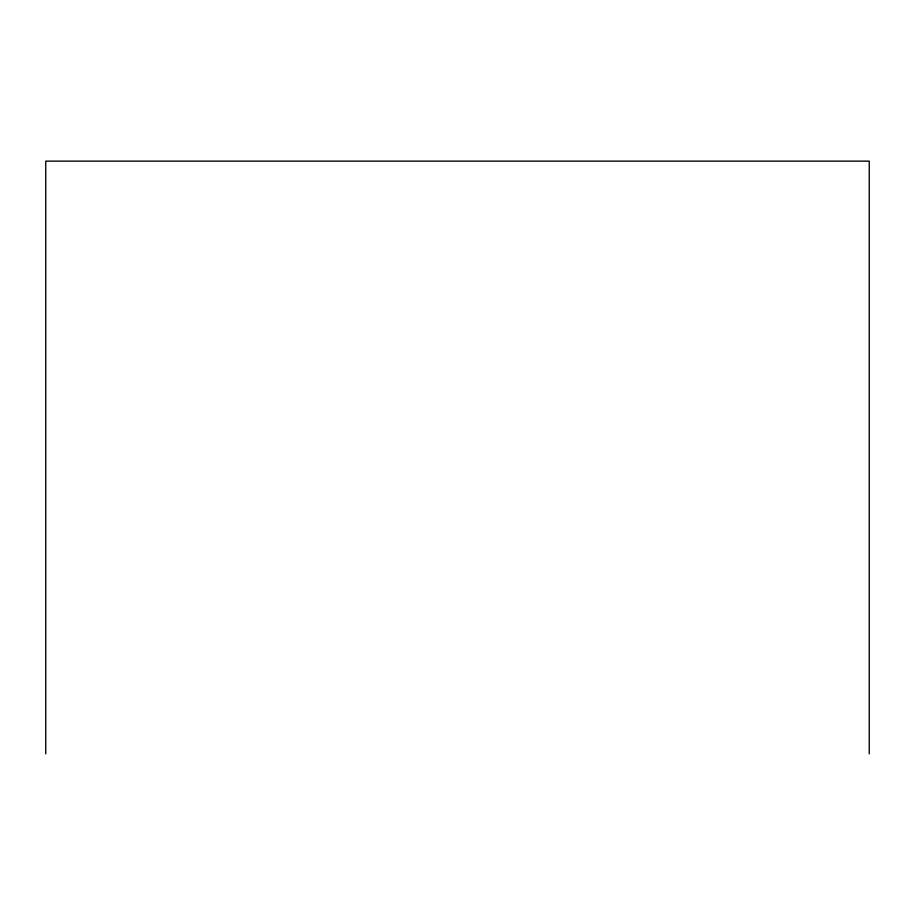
<?xml version="1.0" encoding="UTF-8"?>
<svg xmlns="http://www.w3.org/2000/svg" width="915" height="915" viewBox="0 0 915 915"><rect width="100%" height="100%" fill="white"/><g stroke="black" fill="none" stroke-linecap="round" stroke-linejoin="round"><path stroke-width="1.37" d="M869.25 753.869L869.25 161.131L45.75 161.131L45.75 753.869"/></g></svg>
